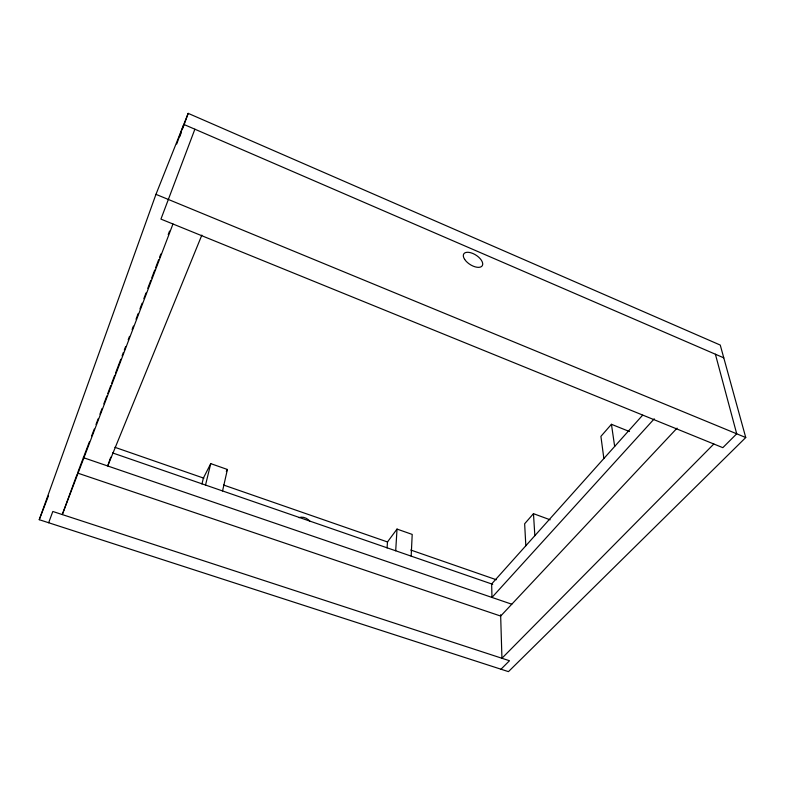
<?xml version="1.0" encoding="UTF-8"?>
<svg xmlns="http://www.w3.org/2000/svg" width="785" height="785" viewBox="0 0 785 785"><rect width="100%" height="100%" fill="white"/><g stroke="black" fill="none" stroke-linecap="round" stroke-linejoin="round"><path stroke-width="1.18" d="M411.173 556.133L412.203 534.418L397.024 529.08L387.486 541.944L387.064 547.959M395.699 550.785L397.024 529.08M222.557 490.939L227.405 469.479L210.743 463.621L203.403 478.036L201.941 483.982M205.533 485.051L210.743 463.621M110.714 457.194L107.722 465.976L201.843 235.107M39.25 519.699L155.96 194.346L188.184 113.364L720.257 345.066L745.75 437.53L508.454 671.636L39.25 519.699L48.415 495.963M176.713 144.028L183.788 124.413L723.78 357.852M179.863 136.433L181.109 132.969M182.777 128.357L188.184 113.364M77.058 474.336L62.29 514.577L172.965 223.99M48.66 522.741L52.821 511.477L509.485 660.735L500.987 669.222M194.876 129.201L160.935 219.103L722.828 447.666L736.713 433.801L715.39 354.221M77.95 471.952L89.48 441.631M91.649 435.911L94.269 429.052M96.005 424.469L98.184 418.748M99.921 414.176L102.099 408.455M103.836 403.882L106.878 395.875M107.751 393.579L110.803 385.572M111.666 383.286L114.718 375.279M115.581 372.993L120.802 359.255M122.107 355.831L123.412 352.396M124.285 350.11L125.59 346.676M128.2 339.807L129.505 336.382M132.115 329.514L133.421 326.079M136.031 319.22L138.209 313.5M139.946 308.917L142.124 303.196M143.871 298.624L146.039 292.903M147.786 288.321L150.828 280.314M151.701 278.027L154.743 270.02M155.616 267.734L158.658 259.727M159.532 257.431L160.837 254.006M168.235 234.548L169.54 231.124M226.325 471.52L227.405 469.479M550.157 519.807L533.466 513.665L524.645 523.772L525.832 545.742M629.482 431.534L611.437 424.302L600.908 436.372L603.861 458.509M642.621 415.196L491.655 583.952L491.969 597.434L654.258 418.827M677.072 428.129L500.673 616.058L77.529 473.051M713.82 444.006L501.939 658.262L500.634 614.733M83.387 457.655L511.781 604.214M112.549 452.916L492.705 584.315M114.904 447.303L203.894 478.202M223.548 485.022L387.662 542.013M410.771 550.03L496.297 579.732M155.96 194.346L745.75 437.53M611.437 424.302L614.665 446.439M533.466 513.665L534.85 535.664M298.967 517.649A8.586 6.27 32.5 0 1 310.134 521.515M464.671 259.403A10.99 5.544 32.7 0 0 481.499 266.547A10.99 5.544 32.7 0 0 472.874 253.486A10.99 5.544 32.7 0 0 464.671 259.403"/></g></svg>
